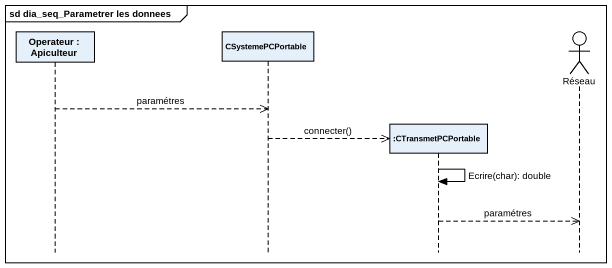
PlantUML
@startuml
mainframe sd dia_seq_Parametrer les donnees
hide footbox
participant "Operateur : Apiculteur" as Operateur
participant CSystemePCPortable
participant ":CTransmetPCPortable" as CTransmetPCPortable
actor Réseau

Operateur -->> CSystemePCPortable : paramétres
CSystemePCPortable -->> CTransmetPCPortable ** : connecter()
CTransmetPCPortable -> CTransmetPCPortable : Ecrire(char): double
CTransmetPCPortable -->> Réseau : paramétres
@enduml
